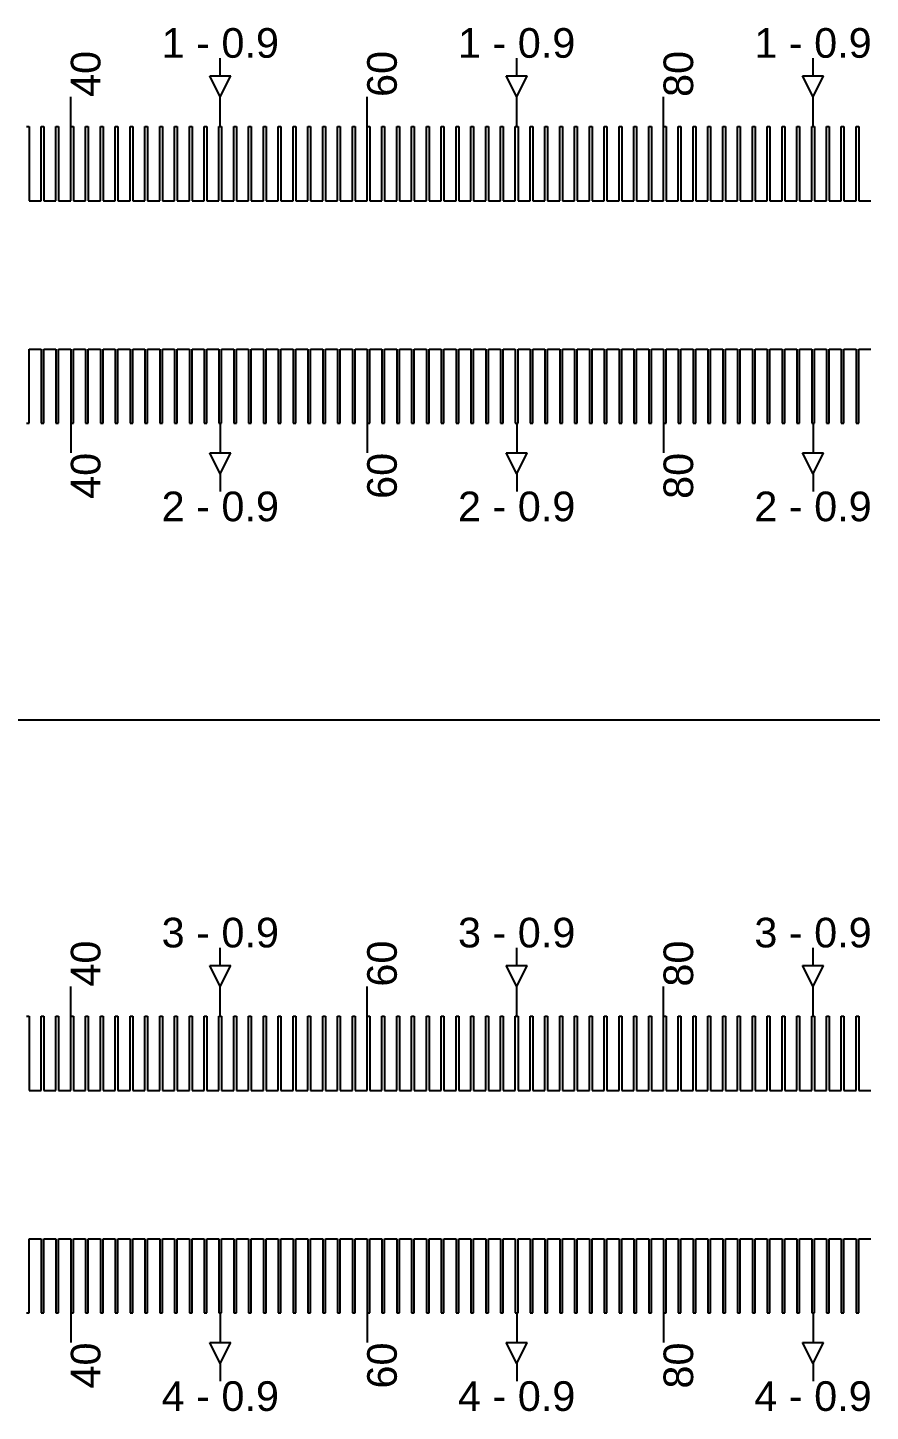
# Model space of a CAD drawing. Extents: x -119394 to 128420, y 74496 to 185496.
# Drawn here: x 9842.2 to 10126.6, y 112562.7 to 113029.2 of the extents above; entities that cross this region are included whole.
import ezdxf

# ---------------------------------------------------------------- set-up
doc = ezdxf.new("R2010")
doc.units = 13
doc.layers.add('CL - Label-1', color=120, linetype='Continuous')
doc.layers.add('CL - Label-2', color=132, linetype='Continuous')
doc.layers.add('CL - Sub-Micro', color=7, linetype='Continuous', true_color=0x47d1ff)
doc.styles.get("Standard").update_dxf_attribs({"font": 'arial.ttf'})

msp = doc.modelspace()

# ---------------------------------------------------------------- linework, layer by layer
for p, q in [((9907.24, 113012.94), (9907.24, 113018.94)), ((10007.24, 113012.94), (10007.24, 113018.94)), ((10107.24, 113012.94), (10107.24, 113018.94)), ((9856.79, 112995.86), (9856.79, 113005.86)), ((9907.24, 112995.86), (9907.24, 113005.86)), ((9956.79, 112995.86), (9956.79, 113005.86)), ((10007.24, 112995.86), (10007.24, 113005.86)), ((10056.79, 112995.86), (10056.79, 113005.86)), ((10107.24, 112995.86), (10107.24, 113005.86)), ((9856.79, 112895.86), (9856.79, 112885.86)), ((9907.24, 112895.86), (9907.24, 112885.86)), ((9956.79, 112895.86), (9956.79, 112885.86)), ((10007.24, 112895.86), (10007.24, 112885.86)), ((10056.79, 112895.86), (10056.79, 112885.86)), ((10107.24, 112895.86), (10107.24, 112885.86)), ((9907.24, 112878.79), (9907.24, 112872.79)), ((10007.24, 112878.79), (10007.24, 112872.79)), ((10107.24, 112878.79), (10107.24, 112872.79)), ((4356.79, 112795.86), (14856.79, 112795.86)), ((9907.24, 112712.94), (9907.24, 112718.94)), ((10007.24, 112712.94), (10007.24, 112718.94)), ((10107.24, 112712.94), (10107.24, 112718.94)), ((9856.79, 112695.86), (9856.79, 112705.86)), ((9907.24, 112695.86), (9907.24, 112705.86)), ((9956.79, 112695.86), (9956.79, 112705.86)), ((10007.24, 112695.86), (10007.24, 112705.86)), ((10056.79, 112695.86), (10056.79, 112705.86)), ((10107.24, 112695.86), (10107.24, 112705.86)), ((9856.79, 112595.86), (9856.79, 112585.86)), ((9907.24, 112595.86), (9907.24, 112585.86)), ((9956.79, 112595.86), (9956.79, 112585.86)), ((10007.24, 112595.86), (10007.24, 112585.86)), ((10056.79, 112595.86), (10056.79, 112585.86)), ((10107.24, 112595.86), (10107.24, 112585.86)), ((9907.24, 112578.79), (9907.24, 112572.79)), ((10007.24, 112578.79), (10007.24, 112572.79)), ((10107.24, 112578.79), (10107.24, 112572.79))]:
    msp.add_line(p, q)
at = {"layer": 'CL - Label-2'}
for p, q in [((9907.24, 113005.86), (9903.7, 113012.96)), ((9903.7, 113012.96), (9910.77, 113012.96)), ((9907.24, 113005.86), (9910.77, 113012.96)), ((10007.24, 113005.86), (10003.7, 113012.96)), ((10003.7, 113012.96), (10010.77, 113012.96)), ((10007.24, 113005.86), (10010.77, 113012.96)), ((10107.24, 113005.86), (10103.7, 113012.96)), ((10103.7, 113012.96), (10110.77, 113012.96)), ((10107.24, 113005.86), (10110.77, 113012.96)), ((9907.24, 112878.79), (9903.7, 112885.89)), ((9903.7, 112885.89), (9910.77, 112885.89)), ((9907.24, 112878.79), (9910.77, 112885.89)), ((10007.24, 112878.79), (10003.7, 112885.89)), ((10003.7, 112885.89), (10010.77, 112885.89)), ((10007.24, 112878.79), (10010.77, 112885.89)), ((10107.24, 112878.79), (10103.7, 112885.89)), ((10103.7, 112885.89), (10110.77, 112885.89)), ((10107.24, 112878.79), (10110.77, 112885.89)), ((9907.24, 112705.86), (9903.7, 112712.96)), ((9903.7, 112712.96), (9910.77, 112712.96)), ((9907.24, 112705.86), (9910.77, 112712.96)), ((10007.24, 112705.86), (10003.7, 112712.96)), ((10003.7, 112712.96), (10010.77, 112712.96)), ((10007.24, 112705.86), (10010.77, 112712.96)), ((10107.24, 112705.86), (10103.7, 112712.96)), ((10103.7, 112712.96), (10110.77, 112712.96)), ((10107.24, 112705.86), (10110.77, 112712.96)), ((9907.24, 112578.79), (9903.7, 112585.89)), ((9903.7, 112585.89), (9910.77, 112585.89)), ((9907.24, 112578.79), (9910.77, 112585.89)), ((10007.24, 112578.79), (10003.7, 112585.89)), ((10003.7, 112585.89), (10010.77, 112585.89)), ((10007.24, 112578.79), (10010.77, 112585.89)), ((10107.24, 112578.79), (10103.7, 112585.89)), ((10103.7, 112585.89), (10110.77, 112585.89)), ((10107.24, 112578.79), (10110.77, 112585.89))]:
    msp.add_line(p, q, dxfattribs=at)
at = {"layer": 'CL - Sub-Micro'}
for p, q in [((9841.79, 112995.86), (9842.69, 112995.86)), ((9842.69, 112995.86), (9842.69, 112970.86)), ((9846.79, 112970.86), (9846.79, 112995.86)), ((9846.79, 112995.86), (9847.69, 112995.86)), ((9847.69, 112995.86), (9847.69, 112970.86)), ((9851.79, 112970.86), (9851.79, 112995.86)), ((9851.79, 112995.86), (9852.69, 112995.86)), ((9852.69, 112995.86), (9852.69, 112970.86)), ((9856.79, 112970.86), (9856.79, 112995.86)), ((9856.79, 112995.86), (9857.69, 112995.86)), ((9857.69, 112995.86), (9857.69, 112970.86)), ((9861.79, 112970.86), (9861.79, 112995.86)), ((9861.79, 112995.86), (9862.69, 112995.86)), ((9862.69, 112995.86), (9862.69, 112970.86)), ((9866.79, 112970.86), (9866.79, 112995.86)), ((9866.79, 112995.86), (9867.69, 112995.86)), ((9867.69, 112995.86), (9867.69, 112970.86)), ((9871.79, 112970.86), (9871.79, 112995.86)), ((9871.79, 112995.86), (9872.69, 112995.86)), ((9872.69, 112995.86), (9872.69, 112970.86)), ((9876.79, 112970.86), (9876.79, 112995.86)), ((9876.79, 112995.86), (9877.69, 112995.86)), ((9877.69, 112995.86), (9877.69, 112970.86)), ((9881.79, 112970.86), (9881.79, 112995.86)), ((9881.79, 112995.86), (9882.69, 112995.86)), ((9882.69, 112995.86), (9882.69, 112970.86)), ((9886.79, 112970.86), (9886.79, 112995.86)), ((9886.79, 112995.86), (9887.69, 112995.86)), ((9887.69, 112995.86), (9887.69, 112970.86)), ((9891.79, 112970.86), (9891.79, 112995.86)), ((9891.79, 112995.86), (9892.69, 112995.86)), ((9892.69, 112995.86), (9892.69, 112970.86)), ((9896.79, 112970.86), (9896.79, 112995.86)), ((9896.79, 112995.86), (9897.69, 112995.86)), ((9897.69, 112995.86), (9897.69, 112970.86)), ((9901.79, 112970.86), (9901.79, 112995.86)), ((9901.79, 112995.86), (9902.69, 112995.86)), ((9902.69, 112995.86), (9902.69, 112970.86)), ((9906.79, 112970.86), (9906.79, 112995.86)), ((9906.79, 112995.86), (9907.69, 112995.86)), ((9907.69, 112995.86), (9907.69, 112970.86)), ((9911.79, 112970.86), (9911.79, 112995.86)), ((9911.79, 112995.86), (9912.69, 112995.86)), ((9912.69, 112995.86), (9912.69, 112970.86)), ((9916.79, 112970.86), (9916.79, 112995.86)), ((9916.79, 112995.86), (9917.69, 112995.86)), ((9917.69, 112995.86), (9917.69, 112970.86)), ((9921.79, 112970.86), (9921.79, 112995.86)), ((9921.79, 112995.86), (9922.69, 112995.86)), ((9922.69, 112995.86), (9922.69, 112970.86)), ((9926.79, 112970.86), (9926.79, 112995.86)), ((9926.79, 112995.86), (9927.69, 112995.86)), ((9927.69, 112995.86), (9927.69, 112970.86)), ((9931.79, 112970.86), (9931.79, 112995.86)), ((9931.79, 112995.86), (9932.69, 112995.86)), ((9932.69, 112995.86), (9932.69, 112970.86)), ((9936.79, 112970.86), (9936.79, 112995.86)), ((9936.79, 112995.86), (9937.69, 112995.86)), ((9937.69, 112995.86), (9937.69, 112970.86)), ((9941.79, 112970.86), (9941.79, 112995.86)), ((9941.79, 112995.86), (9942.69, 112995.86)), ((9942.69, 112995.86), (9942.69, 112970.86)), ((9946.79, 112970.86), (9946.79, 112995.86)), ((9946.79, 112995.86), (9947.69, 112995.86)), ((9947.69, 112995.86), (9947.69, 112970.86)), ((9951.79, 112970.86), (9951.79, 112995.86)), ((9951.79, 112995.86), (9952.69, 112995.86)), ((9952.69, 112995.86), (9952.69, 112970.86)), ((9956.79, 112970.86), (9956.79, 112995.86)), ((9956.79, 112995.86), (9957.69, 112995.86)), ((9957.69, 112995.86), (9957.69, 112970.86)), ((9961.79, 112970.86), (9961.79, 112995.86)), ((9961.79, 112995.86), (9962.69, 112995.86)), ((9962.69, 112995.86), (9962.69, 112970.86)), ((9966.79, 112970.86), (9966.79, 112995.86)), ((9966.79, 112995.86), (9967.69, 112995.86)), ((9967.69, 112995.86), (9967.69, 112970.86)), ((9971.79, 112970.86), (9971.79, 112995.86)), ((9971.79, 112995.86), (9972.69, 112995.86)), ((9972.69, 112995.86), (9972.69, 112970.86)), ((9976.79, 112970.86), (9976.79, 112995.86)), ((9976.79, 112995.86), (9977.69, 112995.86)), ((9977.69, 112995.86), (9977.69, 112970.86)), ((9981.79, 112970.86), (9981.79, 112995.86)), ((9981.79, 112995.86), (9982.69, 112995.86)), ((9982.69, 112995.86), (9982.69, 112970.86)), ((9986.79, 112970.86), (9986.79, 112995.86)), ((9986.79, 112995.86), (9987.69, 112995.86)), ((9987.69, 112995.86), (9987.69, 112970.86)), ((9991.79, 112970.86), (9991.79, 112995.86)), ((9991.79, 112995.86), (9992.69, 112995.86)), ((9992.69, 112995.86), (9992.69, 112970.86)), ((9996.79, 112970.86), (9996.79, 112995.86)), ((9996.79, 112995.86), (9997.69, 112995.86)), ((9997.69, 112995.86), (9997.69, 112970.86)), ((10001.79, 112970.86), (10001.79, 112995.86)), ((10001.79, 112995.86), (10002.69, 112995.86)), ((10002.69, 112995.86), (10002.69, 112970.86)), ((10006.79, 112970.86), (10006.79, 112995.86)), ((10006.79, 112995.86), (10007.69, 112995.86)), ((10007.69, 112995.86), (10007.69, 112970.86)), ((10011.79, 112970.86), (10011.79, 112995.86)), ((10011.79, 112995.86), (10012.69, 112995.86)), ((10012.69, 112995.86), (10012.69, 112970.86)), ((10016.79, 112970.86), (10016.79, 112995.86)), ((10016.79, 112995.86), (10017.69, 112995.86)), ((10017.69, 112995.86), (10017.69, 112970.86)), ((10021.79, 112970.86), (10021.79, 112995.86)), ((10021.79, 112995.86), (10022.69, 112995.86)), ((10022.69, 112995.86), (10022.69, 112970.86)), ((10026.79, 112970.86), (10026.79, 112995.86)), ((10026.79, 112995.86), (10027.69, 112995.86)), ((10027.69, 112995.86), (10027.69, 112970.86)), ((10031.79, 112970.86), (10031.79, 112995.86)), ((10031.79, 112995.86), (10032.69, 112995.86)), ((10032.69, 112995.86), (10032.69, 112970.86)), ((10036.79, 112970.86), (10036.79, 112995.86)), ((10036.79, 112995.86), (10037.69, 112995.86)), ((10037.69, 112995.86), (10037.69, 112970.86)), ((10041.79, 112970.86), (10041.79, 112995.86)), ((10041.79, 112995.86), (10042.69, 112995.86)), ((10042.69, 112995.86), (10042.69, 112970.86)), ((10046.79, 112970.86), (10046.79, 112995.86)), ((10046.79, 112995.86), (10047.69, 112995.86)), ((10047.69, 112995.86), (10047.69, 112970.86)), ((10051.79, 112970.86), (10051.79, 112995.86)), ((10051.79, 112995.86), (10052.69, 112995.86)), ((10052.69, 112995.86), (10052.69, 112970.86)), ((10056.79, 112970.86), (10056.79, 112995.86)), ((10056.79, 112995.86), (10057.69, 112995.86)), ((10057.69, 112995.86), (10057.69, 112970.86)), ((10061.79, 112970.86), (10061.79, 112995.86)), ((10061.79, 112995.86), (10062.69, 112995.86)), ((10062.69, 112995.86), (10062.69, 112970.86)), ((10066.79, 112970.86), (10066.79, 112995.86)), ((10066.79, 112995.86), (10067.69, 112995.86)), ((10067.69, 112995.86), (10067.69, 112970.86)), ((10071.79, 112970.86), (10071.79, 112995.86)), ((10071.79, 112995.86), (10072.69, 112995.86)), ((10072.69, 112995.86), (10072.69, 112970.86)), ((10076.79, 112970.86), (10076.79, 112995.86)), ((10076.79, 112995.86), (10077.69, 112995.86)), ((10077.69, 112995.86), (10077.69, 112970.86)), ((10081.79, 112970.86), (10081.79, 112995.86)), ((10081.79, 112995.86), (10082.69, 112995.86)), ((10082.69, 112995.86), (10082.69, 112970.86)), ((10086.79, 112970.86), (10086.79, 112995.86)), ((10086.79, 112995.86), (10087.69, 112995.86)), ((10087.69, 112995.86), (10087.69, 112970.86)), ((10091.79, 112970.86), (10091.79, 112995.86)), ((10091.79, 112995.86), (10092.69, 112995.86)), ((10092.69, 112995.86), (10092.69, 112970.86)), ((10096.79, 112970.86), (10096.79, 112995.86)), ((10096.79, 112995.86), (10097.69, 112995.86)), ((10097.69, 112995.86), (10097.69, 112970.86)), ((10101.79, 112970.86), (10101.79, 112995.86)), ((10101.79, 112995.86), (10102.69, 112995.86)), ((10102.69, 112995.86), (10102.69, 112970.86)), ((10106.79, 112970.86), (10106.79, 112995.86)), ((10106.79, 112995.86), (10107.69, 112995.86)), ((10107.69, 112995.86), (10107.69, 112970.86)), ((10111.79, 112970.86), (10111.79, 112995.86)), ((10111.79, 112995.86), (10112.69, 112995.86)), ((10112.69, 112995.86), (10112.69, 112970.86)), ((10116.79, 112970.86), (10116.79, 112995.86)), ((10116.79, 112995.86), (10117.69, 112995.86)), ((10117.69, 112995.86), (10117.69, 112970.86)), ((10121.79, 112970.86), (10121.79, 112995.86)), ((10121.79, 112995.86), (10122.69, 112995.86)), ((10122.69, 112995.86), (10122.69, 112970.86)), ((9842.69, 112970.86), (9846.79, 112970.86)), ((9847.69, 112970.86), (9851.79, 112970.86)), ((9852.69, 112970.86), (9856.79, 112970.86)), ((9857.69, 112970.86), (9861.79, 112970.86)), ((9862.69, 112970.86), (9866.79, 112970.86)), ((9867.69, 112970.86), (9871.79, 112970.86)), ((9872.69, 112970.86), (9876.79, 112970.86)), ((9877.69, 112970.86), (9881.79, 112970.86)), ((9882.69, 112970.86), (9886.79, 112970.86)), ((9887.69, 112970.86), (9891.79, 112970.86)), ((9892.69, 112970.86), (9896.79, 112970.86)), ((9897.69, 112970.86), (9901.79, 112970.86)), ((9902.69, 112970.86), (9906.79, 112970.86)), ((9907.69, 112970.86), (9911.79, 112970.86)), ((9912.69, 112970.86), (9916.79, 112970.86)), ((9917.69, 112970.86), (9921.79, 112970.86)), ((9922.69, 112970.86), (9926.79, 112970.86)), ((9927.69, 112970.86), (9931.79, 112970.86)), ((9932.69, 112970.86), (9936.79, 112970.86)), ((9937.69, 112970.86), (9941.79, 112970.86)), ((9942.69, 112970.86), (9946.79, 112970.86)), ((9947.69, 112970.86), (9951.79, 112970.86)), ((9952.69, 112970.86), (9956.79, 112970.86)), ((9957.69, 112970.86), (9961.79, 112970.86)), ((9962.69, 112970.86), (9966.79, 112970.86)), ((9967.69, 112970.86), (9971.79, 112970.86)), ((9972.69, 112970.86), (9976.79, 112970.86)), ((9977.69, 112970.86), (9981.79, 112970.86)), ((9982.69, 112970.86), (9986.79, 112970.86)), ((9987.69, 112970.86), (9991.79, 112970.86)), ((9992.69, 112970.86), (9996.79, 112970.86)), ((9997.69, 112970.86), (10001.79, 112970.86)), ((10002.69, 112970.86), (10006.79, 112970.86)), ((10007.69, 112970.86), (10011.79, 112970.86)), ((10012.69, 112970.86), (10016.79, 112970.86)), ((10017.69, 112970.86), (10021.79, 112970.86)), ((10022.69, 112970.86), (10026.79, 112970.86)), ((10027.69, 112970.86), (10031.79, 112970.86)), ((10032.69, 112970.86), (10036.79, 112970.86)), ((10037.69, 112970.86), (10041.79, 112970.86)), ((10042.69, 112970.86), (10046.79, 112970.86)), ((10047.69, 112970.86), (10051.79, 112970.86)), ((10052.69, 112970.86), (10056.79, 112970.86)), ((10057.69, 112970.86), (10061.79, 112970.86)), ((10062.69, 112970.86), (10066.79, 112970.86)), ((10067.69, 112970.86), (10071.79, 112970.86)), ((10072.69, 112970.86), (10076.79, 112970.86)), ((10077.69, 112970.86), (10081.79, 112970.86)), ((10082.69, 112970.86), (10086.79, 112970.86)), ((10087.69, 112970.86), (10091.79, 112970.86)), ((10092.69, 112970.86), (10096.79, 112970.86)), ((10097.69, 112970.86), (10101.79, 112970.86)), ((10102.69, 112970.86), (10106.79, 112970.86)), ((10107.69, 112970.86), (10111.79, 112970.86)), ((10112.69, 112970.86), (10116.79, 112970.86)), ((10117.69, 112970.86), (10121.79, 112970.86)), ((10122.69, 112970.86), (10126.79, 112970.86)), ((9842.69, 112895.86), (9842.69, 112920.86)), ((9842.69, 112920.86), (9846.79, 112920.86)), ((9846.79, 112920.86), (9846.79, 112895.86)), ((9847.69, 112895.86), (9847.69, 112920.86)), ((9847.69, 112920.86), (9851.79, 112920.86)), ((9851.79, 112920.86), (9851.79, 112895.86)), ((9852.69, 112895.86), (9852.69, 112920.86)), ((9852.69, 112920.86), (9856.79, 112920.86)), ((9856.79, 112920.86), (9856.79, 112895.86)), ((9857.69, 112895.86), (9857.69, 112920.86)), ((9857.69, 112920.86), (9861.79, 112920.86)), ((9861.79, 112920.86), (9861.79, 112895.86)), ((9862.69, 112895.86), (9862.69, 112920.86)), ((9862.69, 112920.86), (9866.79, 112920.86)), ((9866.79, 112920.86), (9866.79, 112895.86)), ((9867.69, 112895.86), (9867.69, 112920.86)), ((9867.69, 112920.86), (9871.79, 112920.86)), ((9871.79, 112920.86), (9871.79, 112895.86)), ((9872.69, 112895.86), (9872.69, 112920.86)), ((9872.69, 112920.86), (9876.79, 112920.86)), ((9876.79, 112920.86), (9876.79, 112895.86)), ((9877.69, 112895.86), (9877.69, 112920.86)), ((9877.69, 112920.86), (9881.79, 112920.86)), ((9881.79, 112920.86), (9881.79, 112895.86)), ((9882.69, 112895.86), (9882.69, 112920.86)), ((9882.69, 112920.86), (9886.79, 112920.86)), ((9886.79, 112920.86), (9886.79, 112895.86)), ((9887.69, 112895.86), (9887.69, 112920.86)), ((9887.69, 112920.86), (9891.79, 112920.86)), ((9891.79, 112920.86), (9891.79, 112895.86)), ((9892.69, 112895.86), (9892.69, 112920.86)), ((9892.69, 112920.86), (9896.79, 112920.86)), ((9896.79, 112920.86), (9896.79, 112895.86)), ((9897.69, 112895.86), (9897.69, 112920.86)), ((9897.69, 112920.86), (9901.79, 112920.86)), ((9901.79, 112920.86), (9901.79, 112895.86)), ((9902.69, 112895.86), (9902.69, 112920.86)), ((9902.69, 112920.86), (9906.79, 112920.86)), ((9906.79, 112920.86), (9906.79, 112895.86)), ((9907.69, 112895.86), (9907.69, 112920.86)), ((9907.69, 112920.86), (9911.79, 112920.86)), ((9911.79, 112920.86), (9911.79, 112895.86)), ((9912.69, 112895.86), (9912.69, 112920.86)), ((9912.69, 112920.86), (9916.79, 112920.86)), ((9916.79, 112920.86), (9916.79, 112895.86)), ((9917.69, 112895.86), (9917.69, 112920.86)), ((9917.69, 112920.86), (9921.79, 112920.86)), ((9921.79, 112920.86), (9921.79, 112895.86)), ((9922.69, 112895.86), (9922.69, 112920.86)), ((9922.69, 112920.86), (9926.79, 112920.86)), ((9926.79, 112920.86), (9926.79, 112895.86)), ((9927.69, 112895.86), (9927.69, 112920.86)), ((9927.69, 112920.86), (9931.79, 112920.86)), ((9931.79, 112920.86), (9931.79, 112895.86)), ((9932.69, 112895.86), (9932.69, 112920.86)), ((9932.69, 112920.86), (9936.79, 112920.86)), ((9936.79, 112920.86), (9936.79, 112895.86)), ((9937.69, 112895.86), (9937.69, 112920.86)), ((9937.69, 112920.86), (9941.79, 112920.86)), ((9941.79, 112920.86), (9941.79, 112895.86)), ((9942.69, 112895.86), (9942.69, 112920.86)), ((9942.69, 112920.86), (9946.79, 112920.86)), ((9946.79, 112920.86), (9946.79, 112895.86)), ((9947.69, 112895.86), (9947.69, 112920.86)), ((9947.69, 112920.86), (9951.79, 112920.86)), ((9951.79, 112920.86), (9951.79, 112895.86)), ((9952.69, 112895.86), (9952.69, 112920.86)), ((9952.69, 112920.86), (9956.79, 112920.86)), ((9956.79, 112920.86), (9956.79, 112895.86)), ((9957.69, 112895.86), (9957.69, 112920.86)), ((9957.69, 112920.86), (9961.79, 112920.86)), ((9961.79, 112920.86), (9961.79, 112895.86)), ((9962.69, 112895.86), (9962.69, 112920.86)), ((9962.69, 112920.86), (9966.79, 112920.86)), ((9966.79, 112920.86), (9966.79, 112895.86)), ((9967.69, 112895.86), (9967.69, 112920.86)), ((9967.69, 112920.86), (9971.79, 112920.86)), ((9971.79, 112920.86), (9971.79, 112895.86)), ((9972.69, 112895.86), (9972.69, 112920.86)), ((9972.69, 112920.86), (9976.79, 112920.86)), ((9976.79, 112920.86), (9976.79, 112895.86)), ((9977.69, 112895.86), (9977.69, 112920.86)), ((9977.69, 112920.86), (9981.79, 112920.86)), ((9981.79, 112920.86), (9981.79, 112895.86)), ((9982.69, 112895.86), (9982.69, 112920.86)), ((9982.69, 112920.86), (9986.79, 112920.86)), ((9986.79, 112920.86), (9986.79, 112895.86)), ((9987.69, 112895.86), (9987.69, 112920.86)), ((9987.69, 112920.86), (9991.79, 112920.86)), ((9991.79, 112920.86), (9991.79, 112895.86)), ((9992.69, 112895.86), (9992.69, 112920.86)), ((9992.69, 112920.86), (9996.79, 112920.86)), ((9996.79, 112920.86), (9996.79, 112895.86)), ((9997.69, 112895.86), (9997.69, 112920.86)), ((9997.69, 112920.86), (10001.79, 112920.86)), ((10001.79, 112920.86), (10001.79, 112895.86)), ((10002.69, 112895.86), (10002.69, 112920.86)), ((10002.69, 112920.86), (10006.79, 112920.86)), ((10006.79, 112920.86), (10006.79, 112895.86)), ((10007.69, 112895.86), (10007.69, 112920.86)), ((10007.69, 112920.86), (10011.79, 112920.86)), ((10011.79, 112920.86), (10011.79, 112895.86)), ((10012.69, 112895.86), (10012.69, 112920.86)), ((10012.69, 112920.86), (10016.79, 112920.86)), ((10016.79, 112920.86), (10016.79, 112895.86)), ((10017.69, 112895.86), (10017.69, 112920.86)), ((10017.69, 112920.86), (10021.79, 112920.86)), ((10021.79, 112920.86), (10021.79, 112895.86)), ((10022.69, 112895.86), (10022.69, 112920.86)), ((10022.69, 112920.86), (10026.79, 112920.86)), ((10026.79, 112920.86), (10026.79, 112895.86)), ((10027.69, 112895.86), (10027.69, 112920.86)), ((10027.69, 112920.86), (10031.79, 112920.86)), ((10031.79, 112920.86), (10031.79, 112895.86)), ((10032.69, 112895.86), (10032.69, 112920.86)), ((10032.69, 112920.86), (10036.79, 112920.86)), ((10036.79, 112920.86), (10036.79, 112895.86)), ((10037.69, 112895.86), (10037.69, 112920.86)), ((10037.69, 112920.86), (10041.79, 112920.86)), ((10041.79, 112920.86), (10041.79, 112895.86)), ((10042.69, 112895.86), (10042.69, 112920.86)), ((10042.69, 112920.86), (10046.79, 112920.86)), ((10046.79, 112920.86), (10046.79, 112895.86)), ((10047.69, 112895.86), (10047.69, 112920.86)), ((10047.69, 112920.86), (10051.79, 112920.86)), ((10051.79, 112920.86), (10051.79, 112895.86)), ((10052.69, 112895.86), (10052.69, 112920.86)), ((10052.69, 112920.86), (10056.79, 112920.86)), ((10056.79, 112920.86), (10056.79, 112895.86)), ((10057.69, 112895.86), (10057.69, 112920.86)), ((10057.69, 112920.86), (10061.79, 112920.86)), ((10061.79, 112920.86), (10061.79, 112895.86)), ((10062.69, 112895.86), (10062.69, 112920.86)), ((10062.69, 112920.86), (10066.79, 112920.86)), ((10066.79, 112920.86), (10066.79, 112895.86)), ((10067.69, 112895.86), (10067.69, 112920.86)), ((10067.69, 112920.86), (10071.79, 112920.86)), ((10071.79, 112920.86), (10071.79, 112895.86)), ((10072.69, 112895.86), (10072.69, 112920.86)), ((10072.69, 112920.86), (10076.79, 112920.86)), ((10076.79, 112920.86), (10076.79, 112895.86)), ((10077.69, 112895.86), (10077.69, 112920.86)), ((10077.69, 112920.86), (10081.79, 112920.86)), ((10081.79, 112920.86), (10081.79, 112895.86)), ((10082.69, 112895.86), (10082.69, 112920.86)), ((10082.69, 112920.86), (10086.79, 112920.86)), ((10086.79, 112920.86), (10086.79, 112895.86)), ((10087.69, 112895.86), (10087.69, 112920.86)), ((10087.69, 112920.86), (10091.79, 112920.86)), ((10091.79, 112920.86), (10091.79, 112895.86)), ((10092.69, 112895.86), (10092.69, 112920.86)), ((10092.69, 112920.86), (10096.79, 112920.86)), ((10096.79, 112920.86), (10096.79, 112895.86)), ((10097.69, 112895.86), (10097.69, 112920.86)), ((10097.69, 112920.86), (10101.79, 112920.86)), ((10101.79, 112920.86), (10101.79, 112895.86)), ((10102.69, 112895.86), (10102.69, 112920.86)), ((10102.69, 112920.86), (10106.79, 112920.86)), ((10106.79, 112920.86), (10106.79, 112895.86)), ((10107.69, 112895.86), (10107.69, 112920.86)), ((10107.69, 112920.86), (10111.79, 112920.86)), ((10111.79, 112920.86), (10111.79, 112895.86)), ((10112.69, 112895.86), (10112.69, 112920.86)), ((10112.69, 112920.86), (10116.79, 112920.86)), ((10116.79, 112920.86), (10116.79, 112895.86)), ((10117.69, 112895.86), (10117.69, 112920.86)), ((10117.69, 112920.86), (10121.79, 112920.86)), ((10121.79, 112920.86), (10121.79, 112895.86)), ((10122.69, 112895.86), (10122.69, 112920.86)), ((10122.69, 112920.86), (10126.79, 112920.86)), ((9841.79, 112895.86), (9842.69, 112895.86)), ((9846.79, 112895.86), (9847.69, 112895.86)), ((9851.79, 112895.86), (9852.69, 112895.86)), ((9856.79, 112895.86), (9857.69, 112895.86)), ((9861.79, 112895.86), (9862.69, 112895.86)), ((9866.79, 112895.86), (9867.69, 112895.86)), ((9871.79, 112895.86), (9872.69, 112895.86)), ((9876.79, 112895.86), (9877.69, 112895.86)), ((9881.79, 112895.86), (9882.69, 112895.86)), ((9886.79, 112895.86), (9887.69, 112895.86)), ((9891.79, 112895.86), (9892.69, 112895.86)), ((9896.79, 112895.86), (9897.69, 112895.86)), ((9901.79, 112895.86), (9902.69, 112895.86)), ((9906.79, 112895.86), (9907.69, 112895.86)), ((9911.79, 112895.86), (9912.69, 112895.86)), ((9916.79, 112895.86), (9917.69, 112895.86)), ((9921.79, 112895.86), (9922.69, 112895.86)), ((9926.79, 112895.86), (9927.69, 112895.86)), ((9931.79, 112895.86), (9932.69, 112895.86)), ((9936.79, 112895.86), (9937.69, 112895.86)), ((9941.79, 112895.86), (9942.69, 112895.86)), ((9946.79, 112895.86), (9947.69, 112895.86)), ((9951.79, 112895.86), (9952.69, 112895.86)), ((9956.79, 112895.86), (9957.69, 112895.86)), ((9961.79, 112895.86), (9962.69, 112895.86)), ((9966.79, 112895.86), (9967.69, 112895.86)), ((9971.79, 112895.86), (9972.69, 112895.86)), ((9976.79, 112895.86), (9977.69, 112895.86)), ((9981.79, 112895.86), (9982.69, 112895.86)), ((9986.79, 112895.86), (9987.69, 112895.86)), ((9991.79, 112895.86), (9992.69, 112895.86)), ((9996.79, 112895.86), (9997.69, 112895.86)), ((10001.79, 112895.86), (10002.69, 112895.86)), ((10006.79, 112895.86), (10007.69, 112895.86)), ((10011.79, 112895.86), (10012.69, 112895.86)), ((10016.79, 112895.86), (10017.69, 112895.86)), ((10021.79, 112895.86), (10022.69, 112895.86)), ((10026.79, 112895.86), (10027.69, 112895.86)), ((10031.79, 112895.86), (10032.69, 112895.86)), ((10036.79, 112895.86), (10037.69, 112895.86)), ((10041.79, 112895.86), (10042.69, 112895.86)), ((10046.79, 112895.86), (10047.69, 112895.86)), ((10051.79, 112895.86), (10052.69, 112895.86)), ((10056.79, 112895.86), (10057.69, 112895.86)), ((10061.79, 112895.86), (10062.69, 112895.86)), ((10066.79, 112895.86), (10067.69, 112895.86)), ((10071.79, 112895.86), (10072.69, 112895.86)), ((10076.79, 112895.86), (10077.69, 112895.86)), ((10081.79, 112895.86), (10082.69, 112895.86)), ((10086.79, 112895.86), (10087.69, 112895.86)), ((10091.79, 112895.86), (10092.69, 112895.86)), ((10096.79, 112895.86), (10097.69, 112895.86)), ((10101.79, 112895.86), (10102.69, 112895.86)), ((10106.79, 112895.86), (10107.69, 112895.86)), ((10111.79, 112895.86), (10112.69, 112895.86)), ((10116.79, 112895.86), (10117.69, 112895.86)), ((10121.79, 112895.86), (10122.69, 112895.86)), ((9841.79, 112695.86), (9842.69, 112695.86)), ((9842.69, 112695.86), (9842.69, 112670.86)), ((9846.79, 112670.86), (9846.79, 112695.86)), ((9846.79, 112695.86), (9847.69, 112695.86)), ((9847.69, 112695.86), (9847.69, 112670.86)), ((9851.79, 112670.86), (9851.79, 112695.86)), ((9851.79, 112695.86), (9852.69, 112695.86)), ((9852.69, 112695.86), (9852.69, 112670.86)), ((9856.79, 112670.86), (9856.79, 112695.86)), ((9856.79, 112695.86), (9857.69, 112695.86)), ((9857.69, 112695.86), (9857.69, 112670.86)), ((9861.79, 112670.86), (9861.79, 112695.86)), ((9861.79, 112695.86), (9862.69, 112695.86)), ((9862.69, 112695.86), (9862.69, 112670.86)), ((9866.79, 112670.86), (9866.79, 112695.86)), ((9866.79, 112695.86), (9867.69, 112695.86)), ((9867.69, 112695.86), (9867.69, 112670.86)), ((9871.79, 112670.86), (9871.79, 112695.86)), ((9871.79, 112695.86), (9872.69, 112695.86)), ((9872.69, 112695.86), (9872.69, 112670.86)), ((9876.79, 112670.86), (9876.79, 112695.86)), ((9876.79, 112695.86), (9877.69, 112695.86)), ((9877.69, 112695.86), (9877.69, 112670.86)), ((9881.79, 112670.86), (9881.79, 112695.86)), ((9881.79, 112695.86), (9882.69, 112695.86)), ((9882.69, 112695.86), (9882.69, 112670.86)), ((9886.79, 112670.86), (9886.79, 112695.86)), ((9886.79, 112695.86), (9887.69, 112695.86)), ((9887.69, 112695.86), (9887.69, 112670.86)), ((9891.79, 112670.86), (9891.79, 112695.86)), ((9891.79, 112695.86), (9892.69, 112695.86)), ((9892.69, 112695.86), (9892.69, 112670.86)), ((9896.79, 112670.86), (9896.79, 112695.86)), ((9896.79, 112695.86), (9897.69, 112695.86)), ((9897.69, 112695.86), (9897.69, 112670.86)), ((9901.79, 112670.86), (9901.79, 112695.86)), ((9901.79, 112695.86), (9902.69, 112695.86)), ((9902.69, 112695.86), (9902.69, 112670.86)), ((9906.79, 112670.86), (9906.79, 112695.86)), ((9906.79, 112695.86), (9907.69, 112695.86)), ((9907.69, 112695.86), (9907.69, 112670.86)), ((9911.79, 112670.86), (9911.79, 112695.86)), ((9911.79, 112695.86), (9912.69, 112695.86)), ((9912.69, 112695.86), (9912.69, 112670.86)), ((9916.79, 112670.86), (9916.79, 112695.86)), ((9916.79, 112695.86), (9917.69, 112695.86)), ((9917.69, 112695.86), (9917.69, 112670.86)), ((9921.79, 112670.86), (9921.79, 112695.86)), ((9921.79, 112695.86), (9922.69, 112695.86)), ((9922.69, 112695.86), (9922.69, 112670.86)), ((9926.79, 112670.86), (9926.79, 112695.86)), ((9926.79, 112695.86), (9927.69, 112695.86)), ((9927.69, 112695.86), (9927.69, 112670.86)), ((9931.79, 112670.86), (9931.79, 112695.86)), ((9931.79, 112695.86), (9932.69, 112695.86)), ((9932.69, 112695.86), (9932.69, 112670.86)), ((9936.79, 112670.86), (9936.79, 112695.86)), ((9936.79, 112695.86), (9937.69, 112695.86)), ((9937.69, 112695.86), (9937.69, 112670.86)), ((9941.79, 112670.86), (9941.79, 112695.86)), ((9941.79, 112695.86), (9942.69, 112695.86)), ((9942.69, 112695.86), (9942.69, 112670.86)), ((9946.79, 112670.86), (9946.79, 112695.86)), ((9946.79, 112695.86), (9947.69, 112695.86)), ((9947.69, 112695.86), (9947.69, 112670.86)), ((9951.79, 112670.86), (9951.79, 112695.86)), ((9951.79, 112695.86), (9952.69, 112695.86)), ((9952.69, 112695.86), (9952.69, 112670.86)), ((9956.79, 112670.86), (9956.79, 112695.86)), ((9956.79, 112695.86), (9957.69, 112695.86)), ((9957.69, 112695.86), (9957.69, 112670.86)), ((9961.79, 112670.86), (9961.79, 112695.86)), ((9961.79, 112695.86), (9962.69, 112695.86)), ((9962.69, 112695.86), (9962.69, 112670.86)), ((9966.79, 112670.86), (9966.79, 112695.86)), ((9966.79, 112695.86), (9967.69, 112695.86)), ((9967.69, 112695.86), (9967.69, 112670.86)), ((9971.79, 112670.86), (9971.79, 112695.86)), ((9971.79, 112695.86), (9972.69, 112695.86)), ((9972.69, 112695.86), (9972.69, 112670.86)), ((9976.79, 112670.86), (9976.79, 112695.86)), ((9976.79, 112695.86), (9977.69, 112695.86)), ((9977.69, 112695.86), (9977.69, 112670.86)), ((9981.79, 112670.86), (9981.79, 112695.86)), ((9981.79, 112695.86), (9982.69, 112695.86)), ((9982.69, 112695.86), (9982.69, 112670.86)), ((9986.79, 112670.86), (9986.79, 112695.86)), ((9986.79, 112695.86), (9987.69, 112695.86)), ((9987.69, 112695.86), (9987.69, 112670.86)), ((9991.79, 112670.86), (9991.79, 112695.86)), ((9991.79, 112695.86), (9992.69, 112695.86)), ((9992.69, 112695.86), (9992.69, 112670.86)), ((9996.79, 112670.86), (9996.79, 112695.86)), ((9996.79, 112695.86), (9997.69, 112695.86)), ((9997.69, 112695.86), (9997.69, 112670.86)), ((10001.79, 112670.86), (10001.79, 112695.86)), ((10001.79, 112695.86), (10002.69, 112695.86)), ((10002.69, 112695.86), (10002.69, 112670.86)), ((10006.79, 112670.86), (10006.79, 112695.86)), ((10006.79, 112695.86), (10007.69, 112695.86)), ((10007.69, 112695.86), (10007.69, 112670.86)), ((10011.79, 112670.86), (10011.79, 112695.86)), ((10011.79, 112695.86), (10012.69, 112695.86)), ((10012.69, 112695.86), (10012.69, 112670.86)), ((10016.79, 112670.86), (10016.79, 112695.86)), ((10016.79, 112695.86), (10017.69, 112695.86)), ((10017.69, 112695.86), (10017.69, 112670.86)), ((10021.79, 112670.86), (10021.79, 112695.86)), ((10021.79, 112695.86), (10022.69, 112695.86)), ((10022.69, 112695.86), (10022.69, 112670.86)), ((10026.79, 112670.86), (10026.79, 112695.86)), ((10026.79, 112695.86), (10027.69, 112695.86)), ((10027.69, 112695.86), (10027.69, 112670.86)), ((10031.79, 112670.86), (10031.79, 112695.86)), ((10031.79, 112695.86), (10032.69, 112695.86)), ((10032.69, 112695.86), (10032.69, 112670.86)), ((10036.79, 112670.86), (10036.79, 112695.86)), ((10036.79, 112695.86), (10037.69, 112695.86)), ((10037.69, 112695.86), (10037.69, 112670.86)), ((10041.79, 112670.86), (10041.79, 112695.86)), ((10041.79, 112695.86), (10042.69, 112695.86)), ((10042.69, 112695.86), (10042.69, 112670.86)), ((10046.79, 112670.86), (10046.79, 112695.86)), ((10046.79, 112695.86), (10047.69, 112695.86)), ((10047.69, 112695.86), (10047.69, 112670.86)), ((10051.79, 112670.86), (10051.79, 112695.86)), ((10051.79, 112695.86), (10052.69, 112695.86)), ((10052.69, 112695.86), (10052.69, 112670.86)), ((10056.79, 112670.86), (10056.79, 112695.86)), ((10056.79, 112695.86), (10057.69, 112695.86)), ((10057.69, 112695.86), (10057.69, 112670.86)), ((10061.79, 112670.86), (10061.79, 112695.86)), ((10061.79, 112695.86), (10062.69, 112695.86)), ((10062.69, 112695.86), (10062.69, 112670.86)), ((10066.79, 112670.86), (10066.79, 112695.86)), ((10066.79, 112695.86), (10067.69, 112695.86)), ((10067.69, 112695.86), (10067.69, 112670.86)), ((10071.79, 112670.86), (10071.79, 112695.86)), ((10071.79, 112695.86), (10072.69, 112695.86)), ((10072.69, 112695.86), (10072.69, 112670.86)), ((10076.79, 112670.86), (10076.79, 112695.86)), ((10076.79, 112695.86), (10077.69, 112695.86)), ((10077.69, 112695.86), (10077.69, 112670.86)), ((10081.79, 112670.86), (10081.79, 112695.86)), ((10081.79, 112695.86), (10082.69, 112695.86)), ((10082.69, 112695.86), (10082.69, 112670.86)), ((10086.79, 112670.86), (10086.79, 112695.86)), ((10086.79, 112695.86), (10087.69, 112695.86)), ((10087.69, 112695.86), (10087.69, 112670.86)), ((10091.79, 112670.86), (10091.79, 112695.86)), ((10091.79, 112695.86), (10092.69, 112695.86)), ((10092.69, 112695.86), (10092.69, 112670.86)), ((10096.79, 112670.86), (10096.79, 112695.86)), ((10096.79, 112695.86), (10097.69, 112695.86)), ((10097.69, 112695.86), (10097.69, 112670.86)), ((10101.79, 112670.86), (10101.79, 112695.86)), ((10101.79, 112695.86), (10102.69, 112695.86)), ((10102.69, 112695.86), (10102.69, 112670.86)), ((10106.79, 112670.86), (10106.79, 112695.86)), ((10106.79, 112695.86), (10107.69, 112695.86)), ((10107.69, 112695.86), (10107.69, 112670.86)), ((10111.79, 112670.86), (10111.79, 112695.86)), ((10111.79, 112695.86), (10112.69, 112695.86)), ((10112.69, 112695.86), (10112.69, 112670.86)), ((10116.79, 112670.86), (10116.79, 112695.86)), ((10116.79, 112695.86), (10117.69, 112695.86)), ((10117.69, 112695.86), (10117.69, 112670.86)), ((10121.79, 112670.86), (10121.79, 112695.86)), ((10121.79, 112695.86), (10122.69, 112695.86)), ((10122.69, 112695.86), (10122.69, 112670.86)), ((9842.69, 112670.86), (9846.79, 112670.86)), ((9847.69, 112670.86), (9851.79, 112670.86)), ((9852.69, 112670.86), (9856.79, 112670.86)), ((9857.69, 112670.86), (9861.79, 112670.86)), ((9862.69, 112670.86), (9866.79, 112670.86)), ((9867.69, 112670.86), (9871.79, 112670.86)), ((9872.69, 112670.86), (9876.79, 112670.86)), ((9877.69, 112670.86), (9881.79, 112670.86)), ((9882.69, 112670.86), (9886.79, 112670.86)), ((9887.69, 112670.86), (9891.79, 112670.86)), ((9892.69, 112670.86), (9896.79, 112670.86)), ((9897.69, 112670.86), (9901.79, 112670.86)), ((9902.69, 112670.86), (9906.79, 112670.86)), ((9907.69, 112670.86), (9911.79, 112670.86)), ((9912.69, 112670.86), (9916.79, 112670.86)), ((9917.69, 112670.86), (9921.79, 112670.86)), ((9922.69, 112670.86), (9926.79, 112670.86)), ((9927.69, 112670.86), (9931.79, 112670.86)), ((9932.69, 112670.86), (9936.79, 112670.86)), ((9937.69, 112670.86), (9941.79, 112670.86)), ((9942.69, 112670.86), (9946.79, 112670.86)), ((9947.69, 112670.86), (9951.79, 112670.86)), ((9952.69, 112670.86), (9956.79, 112670.86)), ((9957.69, 112670.86), (9961.79, 112670.86)), ((9962.69, 112670.86), (9966.79, 112670.86)), ((9967.69, 112670.86), (9971.79, 112670.86)), ((9972.69, 112670.86), (9976.79, 112670.86)), ((9977.69, 112670.86), (9981.79, 112670.86)), ((9982.69, 112670.86), (9986.79, 112670.86)), ((9987.69, 112670.86), (9991.79, 112670.86)), ((9992.69, 112670.86), (9996.79, 112670.86)), ((9997.69, 112670.86), (10001.79, 112670.86)), ((10002.69, 112670.86), (10006.79, 112670.86)), ((10007.69, 112670.86), (10011.79, 112670.86)), ((10012.69, 112670.86), (10016.79, 112670.86)), ((10017.69, 112670.86), (10021.79, 112670.86)), ((10022.69, 112670.86), (10026.79, 112670.86)), ((10027.69, 112670.86), (10031.79, 112670.86)), ((10032.69, 112670.86), (10036.79, 112670.86)), ((10037.69, 112670.86), (10041.79, 112670.86)), ((10042.69, 112670.86), (10046.79, 112670.86)), ((10047.69, 112670.86), (10051.79, 112670.86)), ((10052.69, 112670.86), (10056.79, 112670.86)), ((10057.69, 112670.86), (10061.79, 112670.86)), ((10062.69, 112670.86), (10066.79, 112670.86)), ((10067.69, 112670.86), (10071.79, 112670.86)), ((10072.69, 112670.86), (10076.79, 112670.86)), ((10077.69, 112670.86), (10081.79, 112670.86)), ((10082.69, 112670.86), (10086.79, 112670.86)), ((10087.69, 112670.86), (10091.79, 112670.86)), ((10092.69, 112670.86), (10096.79, 112670.86)), ((10097.69, 112670.86), (10101.79, 112670.86)), ((10102.69, 112670.86), (10106.79, 112670.86)), ((10107.69, 112670.86), (10111.79, 112670.86)), ((10112.69, 112670.86), (10116.79, 112670.86)), ((10117.69, 112670.86), (10121.79, 112670.86)), ((10122.69, 112670.86), (10126.79, 112670.86)), ((9842.69, 112595.86), (9842.69, 112620.86)), ((9842.69, 112620.86), (9846.79, 112620.86)), ((9846.79, 112620.86), (9846.79, 112595.86)), ((9847.69, 112595.86), (9847.69, 112620.86)), ((9847.69, 112620.86), (9851.79, 112620.86)), ((9851.79, 112620.86), (9851.79, 112595.86)), ((9852.69, 112595.86), (9852.69, 112620.86)), ((9852.69, 112620.86), (9856.79, 112620.86)), ((9856.79, 112620.86), (9856.79, 112595.86)), ((9857.69, 112595.86), (9857.69, 112620.86)), ((9857.69, 112620.86), (9861.79, 112620.86)), ((9861.79, 112620.86), (9861.79, 112595.86)), ((9862.69, 112595.86), (9862.69, 112620.86)), ((9862.69, 112620.86), (9866.79, 112620.86)), ((9866.79, 112620.86), (9866.79, 112595.86)), ((9867.69, 112595.86), (9867.69, 112620.86)), ((9867.69, 112620.86), (9871.79, 112620.86)), ((9871.79, 112620.86), (9871.79, 112595.86)), ((9872.69, 112595.86), (9872.69, 112620.86)), ((9872.69, 112620.86), (9876.79, 112620.86)), ((9876.79, 112620.86), (9876.79, 112595.86)), ((9877.69, 112595.86), (9877.69, 112620.86)), ((9877.69, 112620.86), (9881.79, 112620.86)), ((9881.79, 112620.86), (9881.79, 112595.86)), ((9882.69, 112595.86), (9882.69, 112620.86)), ((9882.69, 112620.86), (9886.79, 112620.86)), ((9886.79, 112620.86), (9886.79, 112595.86)), ((9887.69, 112595.86), (9887.69, 112620.86)), ((9887.69, 112620.86), (9891.79, 112620.86)), ((9891.79, 112620.86), (9891.79, 112595.86)), ((9892.69, 112595.86), (9892.69, 112620.86)), ((9892.69, 112620.86), (9896.79, 112620.86)), ((9896.79, 112620.86), (9896.79, 112595.86)), ((9897.69, 112595.86), (9897.69, 112620.86)), ((9897.69, 112620.86), (9901.79, 112620.86)), ((9901.79, 112620.86), (9901.79, 112595.86)), ((9902.69, 112595.86), (9902.69, 112620.86)), ((9902.69, 112620.86), (9906.79, 112620.86)), ((9906.79, 112620.86), (9906.79, 112595.86)), ((9907.69, 112595.86), (9907.69, 112620.86)), ((9907.69, 112620.86), (9911.79, 112620.86)), ((9911.79, 112620.86), (9911.79, 112595.86)), ((9912.69, 112595.86), (9912.69, 112620.86)), ((9912.69, 112620.86), (9916.79, 112620.86)), ((9916.79, 112620.86), (9916.79, 112595.86)), ((9917.69, 112595.86), (9917.69, 112620.86)), ((9917.69, 112620.86), (9921.79, 112620.86)), ((9921.79, 112620.86), (9921.79, 112595.86)), ((9922.69, 112595.86), (9922.69, 112620.86)), ((9922.69, 112620.86), (9926.79, 112620.86)), ((9926.79, 112620.86), (9926.79, 112595.86)), ((9927.69, 112595.86), (9927.69, 112620.86)), ((9927.69, 112620.86), (9931.79, 112620.86)), ((9931.79, 112620.86), (9931.79, 112595.86)), ((9932.69, 112595.86), (9932.69, 112620.86)), ((9932.69, 112620.86), (9936.79, 112620.86)), ((9936.79, 112620.86), (9936.79, 112595.86)), ((9937.69, 112595.86), (9937.69, 112620.86)), ((9937.69, 112620.86), (9941.79, 112620.86)), ((9941.79, 112620.86), (9941.79, 112595.86)), ((9942.69, 112595.86), (9942.69, 112620.86)), ((9942.69, 112620.86), (9946.79, 112620.86)), ((9946.79, 112620.86), (9946.79, 112595.86)), ((9947.69, 112595.86), (9947.69, 112620.86)), ((9947.69, 112620.86), (9951.79, 112620.86)), ((9951.79, 112620.86), (9951.79, 112595.86)), ((9952.69, 112595.86), (9952.69, 112620.86)), ((9952.69, 112620.86), (9956.79, 112620.86)), ((9956.79, 112620.86), (9956.79, 112595.86)), ((9957.69, 112595.86), (9957.69, 112620.86)), ((9957.69, 112620.86), (9961.79, 112620.86)), ((9961.79, 112620.86), (9961.79, 112595.86)), ((9962.69, 112595.86), (9962.69, 112620.86)), ((9962.69, 112620.86), (9966.79, 112620.86)), ((9966.79, 112620.86), (9966.79, 112595.86)), ((9967.69, 112595.86), (9967.69, 112620.86)), ((9967.69, 112620.86), (9971.79, 112620.86)), ((9971.79, 112620.86), (9971.79, 112595.86)), ((9972.69, 112595.86), (9972.69, 112620.86)), ((9972.69, 112620.86), (9976.79, 112620.86)), ((9976.79, 112620.86), (9976.79, 112595.86)), ((9977.69, 112595.86), (9977.69, 112620.86)), ((9977.69, 112620.86), (9981.79, 112620.86)), ((9981.79, 112620.86), (9981.79, 112595.86)), ((9982.69, 112595.86), (9982.69, 112620.86)), ((9982.69, 112620.86), (9986.79, 112620.86)), ((9986.79, 112620.86), (9986.79, 112595.86)), ((9987.69, 112595.86), (9987.69, 112620.86)), ((9987.69, 112620.86), (9991.79, 112620.86)), ((9991.79, 112620.86), (9991.79, 112595.86)), ((9992.69, 112595.86), (9992.69, 112620.86)), ((9992.69, 112620.86), (9996.79, 112620.86)), ((9996.79, 112620.86), (9996.79, 112595.86)), ((9997.69, 112595.86), (9997.69, 112620.86)), ((9997.69, 112620.86), (10001.79, 112620.86)), ((10001.79, 112620.86), (10001.79, 112595.86)), ((10002.69, 112595.86), (10002.69, 112620.86)), ((10002.69, 112620.86), (10006.79, 112620.86)), ((10006.79, 112620.86), (10006.79, 112595.86)), ((10007.69, 112595.86), (10007.69, 112620.86)), ((10007.69, 112620.86), (10011.79, 112620.86)), ((10011.79, 112620.86), (10011.79, 112595.86)), ((10012.69, 112595.86), (10012.69, 112620.86)), ((10012.69, 112620.86), (10016.79, 112620.86)), ((10016.79, 112620.86), (10016.79, 112595.86)), ((10017.69, 112595.86), (10017.69, 112620.86)), ((10017.69, 112620.86), (10021.79, 112620.86)), ((10021.79, 112620.86), (10021.79, 112595.86)), ((10022.69, 112595.86), (10022.69, 112620.86)), ((10022.69, 112620.86), (10026.79, 112620.86)), ((10026.79, 112620.86), (10026.79, 112595.86)), ((10027.69, 112595.86), (10027.69, 112620.86)), ((10027.69, 112620.86), (10031.79, 112620.86)), ((10031.79, 112620.86), (10031.79, 112595.86)), ((10032.69, 112595.86), (10032.69, 112620.86)), ((10032.69, 112620.86), (10036.79, 112620.86)), ((10036.79, 112620.86), (10036.79, 112595.86)), ((10037.69, 112595.86), (10037.69, 112620.86)), ((10037.69, 112620.86), (10041.79, 112620.86)), ((10041.79, 112620.86), (10041.79, 112595.86)), ((10042.69, 112595.86), (10042.69, 112620.86)), ((10042.69, 112620.86), (10046.79, 112620.86)), ((10046.79, 112620.86), (10046.79, 112595.86)), ((10047.69, 112595.86), (10047.69, 112620.86)), ((10047.69, 112620.86), (10051.79, 112620.86)), ((10051.79, 112620.86), (10051.79, 112595.86)), ((10052.69, 112595.86), (10052.69, 112620.86)), ((10052.69, 112620.86), (10056.79, 112620.86)), ((10056.79, 112620.86), (10056.79, 112595.86)), ((10057.69, 112595.86), (10057.69, 112620.86)), ((10057.69, 112620.86), (10061.79, 112620.86)), ((10061.79, 112620.86), (10061.79, 112595.86)), ((10062.69, 112595.86), (10062.69, 112620.86)), ((10062.69, 112620.86), (10066.79, 112620.86)), ((10066.79, 112620.86), (10066.79, 112595.86)), ((10067.69, 112595.86), (10067.69, 112620.86)), ((10067.69, 112620.86), (10071.79, 112620.86)), ((10071.79, 112620.86), (10071.79, 112595.86)), ((10072.69, 112595.86), (10072.69, 112620.86)), ((10072.69, 112620.86), (10076.79, 112620.86)), ((10076.79, 112620.86), (10076.79, 112595.86)), ((10077.69, 112595.86), (10077.69, 112620.86)), ((10077.69, 112620.86), (10081.79, 112620.86)), ((10081.79, 112620.86), (10081.79, 112595.86)), ((10082.69, 112595.86), (10082.69, 112620.86)), ((10082.69, 112620.86), (10086.79, 112620.86)), ((10086.79, 112620.86), (10086.79, 112595.86)), ((10087.69, 112595.86), (10087.69, 112620.86)), ((10087.69, 112620.86), (10091.79, 112620.86)), ((10091.79, 112620.86), (10091.79, 112595.86)), ((10092.69, 112595.86), (10092.69, 112620.86)), ((10092.69, 112620.86), (10096.79, 112620.86)), ((10096.79, 112620.86), (10096.79, 112595.86)), ((10097.69, 112595.86), (10097.69, 112620.86)), ((10097.69, 112620.86), (10101.79, 112620.86)), ((10101.79, 112620.86), (10101.79, 112595.86)), ((10102.69, 112595.86), (10102.69, 112620.86)), ((10102.69, 112620.86), (10106.79, 112620.86)), ((10106.79, 112620.86), (10106.79, 112595.86)), ((10107.69, 112595.86), (10107.69, 112620.86)), ((10107.69, 112620.86), (10111.79, 112620.86)), ((10111.79, 112620.86), (10111.79, 112595.86)), ((10112.69, 112595.86), (10112.69, 112620.86)), ((10112.69, 112620.86), (10116.79, 112620.86)), ((10116.79, 112620.86), (10116.79, 112595.86)), ((10117.69, 112595.86), (10117.69, 112620.86)), ((10117.69, 112620.86), (10121.79, 112620.86)), ((10121.79, 112620.86), (10121.79, 112595.86)), ((10122.69, 112595.86), (10122.69, 112620.86)), ((10122.69, 112620.86), (10126.79, 112620.86)), ((9841.79, 112595.86), (9842.69, 112595.86)), ((9846.79, 112595.86), (9847.69, 112595.86)), ((9851.79, 112595.86), (9852.69, 112595.86)), ((9856.79, 112595.86), (9857.69, 112595.86)), ((9861.79, 112595.86), (9862.69, 112595.86)), ((9866.79, 112595.86), (9867.69, 112595.86)), ((9871.79, 112595.86), (9872.69, 112595.86)), ((9876.79, 112595.86), (9877.69, 112595.86)), ((9881.79, 112595.86), (9882.69, 112595.86)), ((9886.79, 112595.86), (9887.69, 112595.86)), ((9891.79, 112595.86), (9892.69, 112595.86)), ((9896.79, 112595.86), (9897.69, 112595.86)), ((9901.79, 112595.86), (9902.69, 112595.86)), ((9906.79, 112595.86), (9907.69, 112595.86)), ((9911.79, 112595.86), (9912.69, 112595.86)), ((9916.79, 112595.86), (9917.69, 112595.86)), ((9921.79, 112595.86), (9922.69, 112595.86)), ((9926.79, 112595.86), (9927.69, 112595.86)), ((9931.79, 112595.86), (9932.69, 112595.86)), ((9936.79, 112595.86), (9937.69, 112595.86)), ((9941.79, 112595.86), (9942.69, 112595.86)), ((9946.79, 112595.86), (9947.69, 112595.86)), ((9951.79, 112595.86), (9952.69, 112595.86)), ((9956.79, 112595.86), (9957.69, 112595.86)), ((9961.79, 112595.86), (9962.69, 112595.86)), ((9966.79, 112595.86), (9967.69, 112595.86)), ((9971.79, 112595.86), (9972.69, 112595.86)), ((9976.79, 112595.86), (9977.69, 112595.86)), ((9981.79, 112595.86), (9982.69, 112595.86)), ((9986.79, 112595.86), (9987.69, 112595.86)), ((9991.79, 112595.86), (9992.69, 112595.86)), ((9996.79, 112595.86), (9997.69, 112595.86)), ((10001.79, 112595.86), (10002.69, 112595.86)), ((10006.79, 112595.86), (10007.69, 112595.86)), ((10011.79, 112595.86), (10012.69, 112595.86)), ((10016.79, 112595.86), (10017.69, 112595.86)), ((10021.79, 112595.86), (10022.69, 112595.86)), ((10026.79, 112595.86), (10027.69, 112595.86)), ((10031.79, 112595.86), (10032.69, 112595.86)), ((10036.79, 112595.86), (10037.69, 112595.86)), ((10041.79, 112595.86), (10042.69, 112595.86)), ((10046.79, 112595.86), (10047.69, 112595.86)), ((10051.79, 112595.86), (10052.69, 112595.86)), ((10056.79, 112595.86), (10057.69, 112595.86)), ((10061.79, 112595.86), (10062.69, 112595.86)), ((10066.79, 112595.86), (10067.69, 112595.86)), ((10071.79, 112595.86), (10072.69, 112595.86)), ((10076.79, 112595.86), (10077.69, 112595.86)), ((10081.79, 112595.86), (10082.69, 112595.86)), ((10086.79, 112595.86), (10087.69, 112595.86)), ((10091.79, 112595.86), (10092.69, 112595.86)), ((10096.79, 112595.86), (10097.69, 112595.86)), ((10101.79, 112595.86), (10102.69, 112595.86)), ((10106.79, 112595.86), (10107.69, 112595.86)), ((10111.79, 112595.86), (10112.69, 112595.86)), ((10116.79, 112595.86), (10117.69, 112595.86)), ((10121.79, 112595.86), (10122.69, 112595.86))]:
    msp.add_line(p, q, dxfattribs=at)

# ---------------------------------------------------------------- texts
at = {"layer": 'CL - Label-1', "char_height": 10, "rotation": 90}
for s, insert, attachment_point in [('40', (9856.79, 113005.86), 1), ('60', (9956.79, 113005.86), 1), ('80', (10056.79, 113005.86), 1), ('40', (9856.79, 112885.86), 3), ('60', (9956.79, 112885.86), 3), ('80', (10056.79, 112885.86), 3), ('40', (9856.79, 112705.86), 1), ('60', (9956.79, 112705.86), 1), ('80', (10056.79, 112705.86), 1), ('40', (9856.79, 112585.86), 3), ('60', (9956.79, 112585.86), 3), ('80', (10056.79, 112585.86), 3)]:
    msp.add_mtext_dynamic_manual_height_columns(s, width=21.565, gutter_width=12.5, heights=[8.55], dxfattribs=dict(at, insert=insert, attachment_point=attachment_point))
at = {"layer": 'CL - Label-2', "char_height": 10}
for s, insert, attachment_point in [('1 - 0.9', (9907.24, 113018.94), 8), ('1 - 0.9', (10007.24, 113018.94), 8), ('1 - 0.9', (10107.24, 113018.94), 8), ('2 - 0.9', (9907.24, 112872.79), 2), ('2 - 0.9', (10007.24, 112872.79), 2), ('2 - 0.9', (10107.24, 112872.79), 2), ('3 - 0.9', (9907.24, 112718.94), 8), ('3 - 0.9', (10007.24, 112718.94), 8), ('3 - 0.9', (10107.24, 112718.94), 8), ('4 - 0.9', (9907.24, 112572.79), 2), ('4 - 0.9', (10007.24, 112572.79), 2), ('4 - 0.9', (10107.24, 112572.79), 2)]:
    msp.add_mtext_dynamic_manual_height_columns(s, width=52.3045, gutter_width=12.5, heights=[18.11], dxfattribs=dict(at, insert=insert, attachment_point=attachment_point))

doc.saveas('drawing.dxf')
